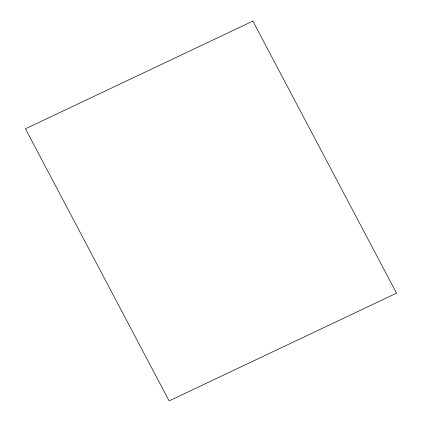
<?xml version="1.0" encoding="UTF-8"?>
<svg xmlns="http://www.w3.org/2000/svg" width="422" height="422" viewBox="0 0 422 422"><rect width="100%" height="100%" fill="white"/><g stroke="black" fill="none" stroke-linecap="round" stroke-linejoin="round"><path stroke-width="0.63" d="M252.878 21.1L25.468 128.815L169.122 400.9L396.532 293.184L252.878 21.1"/></g></svg>
